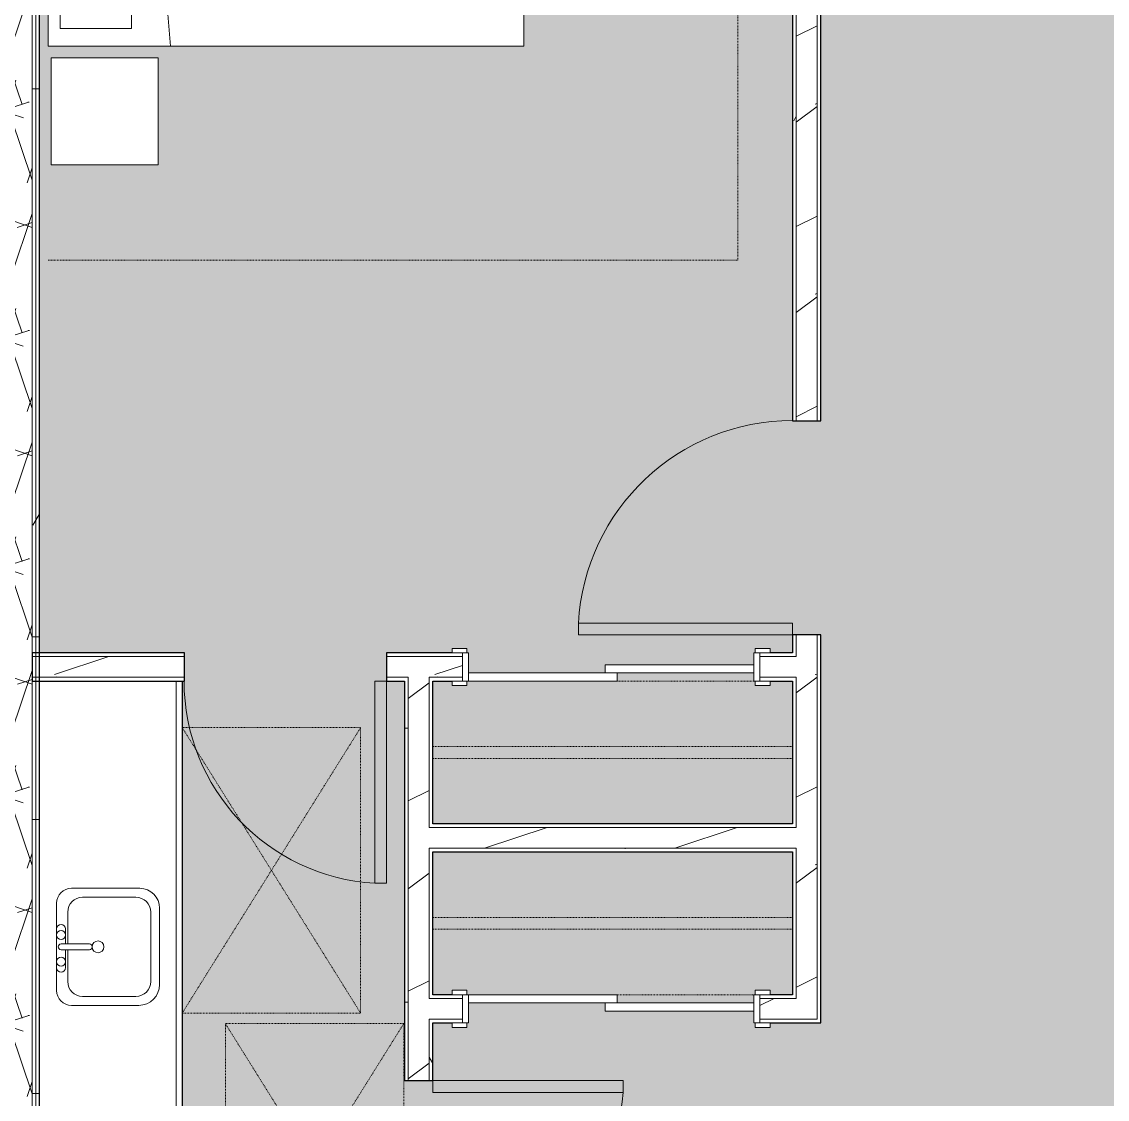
# Model space of a CAD drawing. Header units: inches. Extents: x -4830 to -242, y 9551 to 12925.
# Drawn here: x -2935.5 to -2752.9, y 11795.6 to 11976.8 of the extents above; entities that cross this region are included whole.
import ezdxf

# ---------------------------------------------------------------- set-up
doc = ezdxf.new("R2010")
doc.units = ezdxf.units.IN
doc.header["$MEASUREMENT"] = 0
doc.linetypes.add('Dash', pattern=[0.25, 0.125, -0.125])
for name, color, linetype, lineweight in [('0-1', 7, 'Continuous', 5), ('0-2', 7, 'Continuous', 9), ('A-AREA-PATT-2', 41, 'Continuous', 9), ('A-DOOR-1', 7, 'Continuous', 9), ('A-DOOR-2', 50, 'Continuous', 13), ('A-DOOR-FRAM-1', 50, 'Continuous', 13), ('A-GENM-HDLN-1', 7, 'Dash', 9), ('A-WALL-1', 250, 'Continuous', 25), ('A-WALL-2', 7, 'Continuous', 9), ('A-WALL-PATT-1', 7, 'Continuous', 9), ('A-WALL-PATT-2', 8, 'Continuous', 9), ('A-WALL-PATT-3', 253, 'Continuous', 9), ('I-FURN-1', 7, 'Continuous', 9), ('I-FURN-HDLN-1', 7, 'Dash', 9), ('I-WALL-1', 250, 'Continuous', 25), ('P-SANR-FIXT-1', 7, 'Continuous', 9), ('Q-CASE-1', 250, 'Continuous', 25), ('Q-CASE-2', 7, 'Continuous', 9), ('Q-CASE-HDLN-1', 7, 'Dash', 9)]:
    doc.layers.add(name, color=color, linetype=linetype, lineweight=lineweight)
pattern_1 = [(0, (0, 0), (61.44, 15.36), [2.534, -43.546, 2.534, -43.546, -245.76]), (0, (0, 0), (61.44, 15.36), [-92.16, 2.534, -89.626, 2.534, -43.546, -107.52]), (0, (0, 0), (61.44, 15.36), [-230.4, 2.534, -28.186, 2.534, -74.266]), (120, (23.04, 7.68), (-44.02215, 45.5286), [2.534, -43.546, 2.534, -43.546, -245.76]), (120, (23.04, 7.68), (-44.02215, 45.5286), [-92.16, 2.534, -89.626, 2.534, -43.546, -107.52]), (120, (23.04, 7.68), (-44.02215, 45.5286), [-230.4, 2.534, -28.186, 2.534, -74.266]), (240, (30.72, 38.4), (-17.41785, -60.8886), [2.534, -43.546, 2.534, -43.546, -245.76]), (240, (30.72, 38.4), (-17.41785, -60.8886), [-92.16, 2.534, -89.626, 2.534, -43.546, -107.52]), (240, (30.72, 38.4), (-17.41785, -60.8886), [-230.4, 2.534, -28.186, 2.534, -74.266])]
pattern_2 = [(216.87, (12.795, 31.987), (95.9612857, 63.9749714), [15.994, -143.942]), (206.565, (31.987, 22.391), (-31.986981, -31.986924), [35.763, -35.763]), (198.435, (31.987, 6.397), (-63.974746, -31.987128), [20.231, -80.922])]

# ---------------------------------------------------------------- blocks, each defined once
blk = doc.blocks.new('Single-Flush - 32_ x 84_-1372863-FLOOR PLAN - 2ND FLOOR')
at = {"layer": 'A-DOOR-1'}
blk.add_arc((16, -2.38), 32.07, 180, 266.4241, dxfattribs=at)
at = {"layer": 'A-DOOR-2'}
for p, q in [((14, -2.38), (14, -34.38)), ((16, -2.38), (14, -2.38)), ((16, -2.38), (16, -34.38)), ((16, -34.38), (14, -34.38))]:
    blk.add_line(p, q, dxfattribs=at)
blk = doc.blocks.new('Single-Flush - 36_ x 84_-1372824-FLOOR PLAN - 2ND FLOOR')
at = {"layer": 'A-DOOR-1'}
blk.add_arc((18, -2.38), 36.07, 180, 266.8211, dxfattribs=at)
at = {"layer": 'A-DOOR-2'}
for p, q in [((16, -2.38), (16, -38.39)), ((18, -2.38), (16, -2.38)), ((18, -2.38), (18, -38.39)), ((18, -38.39), (16, -38.39))]:
    blk.add_line(p, q, dxfattribs=at)
blk = doc.blocks.new('Single-Flush - 34_ x 84_-1372834-FLOOR PLAN - 2ND FLOOR')
at = {"layer": 'A-DOOR-1'}
blk.add_arc((17, -2.38), 34.07, 180, 266.6343, dxfattribs=at)
at = {"layer": 'A-DOOR-2'}
for p, q in [((15, -2.38), (15, -36.38)), ((17, -2.38), (15, -2.38)), ((17, -2.38), (17, -36.38)), ((17, -36.38), (15, -36.38))]:
    blk.add_line(p, q, dxfattribs=at)
blk = doc.blocks.new('FOLDING_SLIDING CLOSET - 48_ x 80_-1372841-FLOOR PLAN - 2ND FLOOR')
at = {"layer": 'A-DOOR-1'}
for p, q in [((-26.75, 3.25), (-24.25, 3.25)), ((-26.75, 2.5), (-26.75, 3.25)), ((-24.25, 2.5), (-26.75, 2.5)), ((-24.25, 3.25), (-24.25, 2.5)), ((24.25, 3.25), (26.75, 3.25)), ((24.25, 2.5), (24.25, 3.25)), ((26.75, 2.5), (24.25, 2.5)), ((26.75, 3.25), (26.75, 2.5)), ((-26.75, -2.25), (-24.25, -2.25)), ((-26.75, -3), (-26.75, -2.25)), ((-24.25, -3), (-26.75, -3)), ((-24.25, -2.25), (-24.25, -3)), ((24.25, -2.25), (26.75, -2.25)), ((24.25, -3), (24.25, -2.25)), ((26.75, -3), (24.25, -3)), ((26.75, -2.25), (26.75, -3))]:
    blk.add_line(p, q, dxfattribs=at)
at = {"layer": 'A-DOOR-2'}
for p, q in [((-1, 0.5), (24, 0.5)), ((-1, -0.88), (-1, 0.5)), ((24, 0.5), (24, -0.88)), ((-24, -0.88), (1, -0.88)), ((-24, -2.25), (-24, -0.88)), ((24, -0.88), (-1, -0.88)), ((1, -0.88), (1, -2.25)), ((1, -2.25), (-24, -2.25))]:
    blk.add_line(p, q, dxfattribs=at)
at = {"layer": 'A-DOOR-FRAM-1'}
for p, q in [((-25, 2.5), (-24, 2.5)), ((-25, -2.25), (-25, 2.5)), ((-24, 2.5), (-24, -2.25)), ((24, 2.5), (25, 2.5)), ((24, -2.25), (24, 2.5)), ((25, 2.5), (25, -2.25)), ((-24, -2.25), (-25, -2.25)), ((25, -2.25), (24, -2.25))]:
    blk.add_line(p, q, dxfattribs=at)
blk = doc.blocks.new('M_Sink Vanity-Square - 500 x 440mm-1352614-FLOOR PLAN - 2ND FLOOR')
at = {"layer": 'P-SANR-FIXT-1'}
for p, q in [((7.96, 7.09), (-6.72, 7.09)), ((7.96, 7.09), (-6.72, 7.09)), ((3.62, 7.09), (-2.88, 7.09)), ((-2.88, 5.59), (0.12, 5.59)), ((0.12, 6.33), (0.12, 1.59)), ((1.12, 6.33), (1.12, 1.59)), ((1.12, 5.59), (3.62, 5.59)), ((-9.22, 4.59), (-9.22, -6.73)), ((-9.22, 4.59), (-9.22, -6.73)), ((0.12, 5.22), (-5.22, 5.22)), ((6.46, 5.22), (1.12, 5.22)), ((10.46, -6.91), (10.46, 4.59)), ((10.46, -6.91), (10.46, 4.59)), ((-7.72, 2.72), (-7.72, -6.23)), ((8.96, -6.23), (8.96, 2.72)), ((-5.22, -8.73), (6.46, -8.73)), ((-5.72, -10.23), (7.14, -10.23)), ((-5.72, -10.23), (7.14, -10.23))]:
    blk.add_line(p, q, dxfattribs=at)
for centre, radius, start, end in [((-6.72, 4.59), 2.5, 90, 180), ((-6.72, 4.59), 2.5, 90, 180), ((-2.88, 6.34), 0.75, 90, 270), ((-1.88, 6.34), 0.75, 360, 180), ((-1.88, 6.34), 0.75, 180, 0), ((0.62, 6.33), 0.5, 360, 180), ((2.62, 6.34), 0.75, 360, 180), ((2.62, 6.34), 0.75, 180, 360), ((3.62, 6.34), 0.75, 270, 90), ((7.96, 4.59), 2.5, 0, 90), ((7.96, 4.59), 2.5, 360, 90), ((-5.22, 2.72), 2.5, 90, 180), ((6.46, 2.72), 2.5, 0, 90), ((0.62, 0.13), 1, 360, 180), ((0.62, 0.13), 1, 180, 0), ((0.62, 1.59), 0.5, 180, 0), ((-5.72, -6.73), 3.5, 180, 270), ((-5.72, -6.73), 3.5, 180, 270), ((-5.22, -6.23), 2.5, 180, 270), ((6.46, -6.23), 2.5, 270, 0), ((7.14, -6.91), 3.32, 270, 360), ((7.14, -6.91), 3.32, 270, 0)]:
    blk.add_arc(centre, radius, start, end, dxfattribs=at)
blk = doc.blocks.new('OD_CW_Base Cabinet - OD_CW_Base Cabinet-1869802-FLOOR PLAN - 2ND FLOOR')
at = {"layer": 'Q-CASE-1'}
for p, q in [((0.74, 0), (74.66, 0)), ((74.66, 0), (74.66, -24))]:
    blk.add_line(p, q, dxfattribs=at)
at = {"layer": 'Q-CASE-2'}
for p, q in [((0.74, 0), (74.66, 0)), ((74.66, -1), (0.74, -1)), ((0.74, -1), (74.66, -1)), ((74.66, 0), (74.66, -1)), ((74.66, -1), (74.66, -24))]:
    blk.add_line(p, q, dxfattribs=at)
blk = doc.blocks.new('OD_CW_Closet - OD_CW_Closet-V75-FLOOR PLAN - 2ND FLOOR')
at = {"layer": 'Q-CASE-HDLN-1'}
for p, q in [((4.5, 24), (0.74, 24)), ((0.74, 24), (0.74, 0)), ((30.25, 24), (7.25, 24)), ((61.26, 24), (58, 24)), ((61.26, 0), (61.26, 24)), ((0.74, 13), (61.26, 13)), ((0.74, 11), (61.26, 11)), ((0.74, 0), (61.26, 0))]:
    blk.add_line(p, q, dxfattribs=at)
blk = doc.blocks.new('ADA Clearances - 30_x48_-V76-FLOOR PLAN - 2ND FLOOR')
at = {"layer": 'A-GENM-HDLN-1'}
for p, q in [((15, -24), (-15, 24)), ((-15, -24), (15, 24)), ((15, 24), (-15, 24)), ((-15, 24), (-15, -24)), ((15, 11.42), (15, 24)), ((15, -24), (15, 9.18)), ((-15, -24), (15, -24))]:
    blk.add_line(p, q, dxfattribs=at)
blk = doc.blocks.new('ADA Clearances - 30_x48_-V77-FLOOR PLAN - 2ND FLOOR')
at = {"layer": 'A-GENM-HDLN-1'}
for p, q in [((15, -24), (-15, 24)), ((-15, -24), (15, 24)), ((15, 24), (-15, 24)), ((-15, 24), (-15, -24)), ((-15, -24), (15, -24))]:
    blk.add_line(p, q, dxfattribs=at)
blk = doc.blocks.new('OD_CW_Closet - OD_CW_Closet-V78-FLOOR PLAN - 2ND FLOOR')
at = {"layer": 'Q-CASE-HDLN-1'}
for p, q in [((61.26, 24), (0.74, 24)), ((0.74, 24), (0.74, 0)), ((61.26, 0), (61.26, 24)), ((0.74, 13), (61.26, 13)), ((0.74, 11), (61.26, 11)), ((0.74, 0), (4.5, 0)), ((7.25, 0), (30.25, 0)), ((58, 0), (61.26, 0))]:
    blk.add_line(p, q, dxfattribs=at)
blk = doc.blocks.new('FOLDING_SLIDING CLOSET - 48_ x 80_-1372832-FLOOR PLAN - 2ND FLOOR')
at = {"layer": 'A-DOOR-1'}
for p, q in [((-24.25, 3), (-26.75, 3)), ((-26.75, 3), (-26.75, 2.25)), ((-26.75, 2.25), (-24.25, 2.25)), ((-24.25, 2.25), (-24.25, 3)), ((26.75, 3), (24.25, 3)), ((24.25, 3), (24.25, 2.25)), ((24.25, 2.25), (26.75, 2.25)), ((26.75, 2.25), (26.75, 3)), ((-24.25, -2.5), (-26.75, -2.5)), ((-26.75, -2.5), (-26.75, -3.25)), ((-26.75, -3.25), (-24.25, -3.25)), ((-24.25, -3.25), (-24.25, -2.5)), ((26.75, -2.5), (24.25, -2.5)), ((24.25, -2.5), (24.25, -3.25)), ((24.25, -3.25), (26.75, -3.25)), ((26.75, -3.25), (26.75, -2.5))]:
    blk.add_line(p, q, dxfattribs=at)
at = {"layer": 'A-DOOR-2'}
for p, q in [((1, 2.25), (-24, 2.25)), ((-24, 2.25), (-24, 0.87)), ((1, 0.87), (1, 2.25)), ((-24, 0.87), (1, 0.87)), ((24, 0.87), (-1, 0.87)), ((-1, 0.87), (-1, -0.5)), ((24, -0.5), (24, 0.87)), ((-1, -0.5), (24, -0.5))]:
    blk.add_line(p, q, dxfattribs=at)
at = {"layer": 'A-DOOR-FRAM-1'}
for p, q in [((-24, 2.25), (-25, 2.25)), ((-25, 2.25), (-25, -2.5)), ((-24, -2.5), (-24, 2.25)), ((24, 2.25), (24, -2.5)), ((25, 2.25), (24, 2.25)), ((25, -2.5), (25, 2.25)), ((-25, -2.5), (-24, -2.5)), ((24, -2.5), (25, -2.5))]:
    blk.add_line(p, q, dxfattribs=at)
blk = doc.blocks.new('Bed-Standard - King 78_ x 80_-V12-FLOOR PLAN - 2ND FLOOR')
at = {"layer": 'I-FURN-1'}
for p, q in [((49.69, 38.2), (-28.31, 38.2)), ((-28.31, 38.2), (-28.31, -41.8)), ((49.69, -41.8), (49.69, 38.2)), ((-25.31, 36.2), (-25.31, 24.2)), ((-25.31, 36.2), (46.69, 36.2)), ((46.69, 36.2), (46.69, 24.2)), ((49.69, 24.2), (-28.31, 17.63)), ((-25.31, 24.2), (46.69, 24.2)), ((-28.31, -41.8), (49.69, -41.8))]:
    blk.add_line(p, q, dxfattribs=at)
at = {"layer": 'I-FURN-HDLN-1'}
for p, q in [((-64.31, 38.2), (-64.31, -77.8)), ((73.69, -77.8), (73.69, 38.2)), ((-64.31, -77.8), (73.69, -77.8))]:
    blk.add_line(p, q, dxfattribs=at)
blk = doc.blocks.new('Table-Night Stand - 18_ x 18_ x 24_-1352623-FLOOR PLAN - 2ND FLOOR')
at = {"layer": 'I-FURN-1'}
for p, q in [((18.15, 18), (0.15, 18)), ((0.15, 18), (0.15, 0)), ((18.15, 0), (18.15, 18)), ((0.15, 0), (18.15, 0))]:
    blk.add_line(p, q, dxfattribs=at)
blk = doc.blocks.new('CTR - 1st Phase - Unit Layouts_rvt-1-FLOOR PLAN - 2ND FLOOR')
at = {"layer": 'A-WALL-PATT-1'}
h = blk.add_hatch(dxfattribs=at)
h.set_pattern_fill('FP_3', color=256, style=0, pattern_type=2)
h.set_pattern_definition(pattern_1)
h.paths.add_polyline_path([(-2805.25, 11813.16), (-2805.25, 11837.79), (-2805.87, 11837.79), (-2805.87, 11813.16)], flags=0)
h.paths.add_polyline_path([(-2805.87, 11841.29), (-2805.25, 11841.29), (-2805.25, 11866.54), (-2805.87, 11866.54), (-2805.87, 11841.91)], flags=0)
h.paths.add_polyline_path([(-2805.25, 11870.04), (-2805.25, 11873.66), (-2805.87, 11873.66), (-2805.87, 11870.04)], flags=0)
h.paths.add_polyline_path([(-2805.87, 11909.66), (-2805.25, 11909.66), (-2805.25, 12110.34), (-2805.87, 12110.34), (-2805.87, 11932.81)], flags=0)
h = blk.add_hatch(dxfattribs=at)
h.set_pattern_fill('FP_3', color=256, style=0, pattern_type=2)
h.set_pattern_definition(pattern_1)
h.paths.add_polyline_path([(-2801.12, 11809.04), (-2801.12, 11873.66), (-2801.75, 11873.66), (-2801.75, 11809.04), (-2801.16, 11809.04)], flags=0)
h.paths.add_polyline_path([(-2801.12, 11909.66), (-2801.12, 12110.34), (-2801.75, 12110.34), (-2801.75, 11909.66)], flags=0)
h = blk.add_hatch(dxfattribs=at)
h.set_pattern_fill('FP_3', color=256, style=0, pattern_type=2)
h.set_pattern_definition(pattern_1)
h.paths.add_polyline_path([(-2870.54, 11722.64), (-2870.52, 11722.64), (-2870.52, 11766.71), (-2871.15, 11766.71), (-2871.15, 11722.64)], flags=0)
h.paths.add_polyline_path([(-2871.15, 11798.71), (-2870.52, 11798.71), (-2870.52, 11865.91), (-2871.15, 11865.91), (-2871.15, 11805.6)], flags=0)
h = blk.add_hatch(dxfattribs=at)
h.set_pattern_fill('FP_3', color=256, style=0, pattern_type=2)
h.set_pattern_definition(pattern_1)
h.paths.add_polyline_path([(-2867.02, 11722.64), (-2866.4, 11722.64), (-2866.4, 11752.89), (-2867.02, 11752.89), (-2867.02, 11752.64)], flags=0)
h.paths.add_polyline_path([(-2866.4, 11756.39), (-2866.4, 11766.71), (-2867.02, 11766.71), (-2867.02, 11756.39)], flags=0)
h.paths.add_polyline_path([(-2867.02, 11798.71), (-2866.4, 11798.71), (-2866.4, 11809.04), (-2867.02, 11809.04), (-2867.02, 11805.6)], flags=0)
h.paths.add_polyline_path([(-2866.4, 11812.54), (-2866.4, 11837.79), (-2867.02, 11837.79), (-2867.02, 11812.54)], flags=0)
h.paths.add_polyline_path([(-2866.4, 11841.29), (-2866.4, 11865.91), (-2867.02, 11865.91), (-2867.02, 11841.29)], flags=0)
h = blk.add_hatch(dxfattribs=at)
h.set_pattern_fill('FP_3', color=256, style=0, pattern_type=2)
h.set_pattern_definition(pattern_1)
h.paths.add_polyline_path([(-2828.02, 11837.16), (-2805.87, 11837.16), (-2805.87, 11837.79), (-2866.4, 11837.79), (-2866.4, 11837.16), (-2863.14, 11837.16)], flags=0)
at = {"layer": 'A-WALL-PATT-2'}
h = blk.add_hatch(dxfattribs=at)
h.set_pattern_fill('FP_7', color=256, style=0, pattern_type=2)
h.set_pattern_definition(pattern_2)
h.paths.add_polyline_path([(-2801.75, 11812.54), (-2801.75, 11873.66), (-2805.25, 11873.66), (-2805.23, 11812.54)], flags=0)
h.paths.add_polyline_path([(-2805.25, 11909.66), (-2801.75, 11909.66), (-2801.75, 12110.34), (-2805.25, 12110.34), (-2805.25, 11932.53)], flags=0)
h = blk.add_hatch(dxfattribs=at)
h.set_pattern_fill('FP_7', color=256, style=0, pattern_type=2)
h.set_pattern_definition(pattern_2)
h.paths.add_polyline_path([(-2805.25, 11866.54), (-2805.25, 11870.04), (-2811.39, 11870.04), (-2811.39, 11866.54), (-2805.87, 11866.54)], flags=0)
h.paths.add_polyline_path([(-2863.14, 11866.54), (-2861.39, 11866.54), (-2861.39, 11870.04), (-2874.15, 11870.04), (-2874.15, 11866.54), (-2867.02, 11866.54)], flags=0)
h.paths.add_polyline_path([(-2932.52, 11866.54), (-2908.15, 11866.54), (-2908.15, 11870.04), (-2932.52, 11870.04), (-2932.52, 11869.87)], flags=0)
h = blk.add_hatch(dxfattribs=at)
h.set_pattern_fill('FP_7', color=256, style=0, pattern_type=2)
h.set_pattern_definition(pattern_2)
h.paths.add_polyline_path([(-2870.52, 11721.39), (-2867.02, 11721.39), (-2867.02, 11766.71), (-2870.52, 11766.71), (-2870.52, 11754.39)], flags=0)
h.paths.add_polyline_path([(-2867.02, 11798.71), (-2867.02, 11866.54), (-2870.52, 11866.54), (-2870.52, 11798.71)], flags=0)
h = blk.add_hatch(dxfattribs=at)
h.set_pattern_fill('FP_7', color=256, style=0, pattern_type=2)
h.set_pattern_definition(pattern_2)
h.paths.add_polyline_path([(-2805.87, 11837.79), (-2805.25, 11837.79), (-2805.25, 11841.29), (-2867.02, 11841.29), (-2867.02, 11837.79), (-2828.02, 11837.79)], flags=0)
h = blk.add_hatch(dxfattribs=at)
h.set_pattern_fill('FP_7', color=256, style=0, pattern_type=2)
h.set_pattern_definition(pattern_2)
h.paths.add_polyline_path([(-2811.39, 11809.04), (-2801.75, 11809.04), (-2801.75, 11812.54), (-2811.39, 11812.54)], flags=0)
h.paths.add_polyline_path([(-2861.39, 11809.04), (-2861.39, 11812.54), (-2867.02, 11812.54), (-2867.02, 11809.04), (-2863.14, 11809.04)], flags=0)
at = {"layer": 'A-WALL-1'}
for p, q in [((-2805.87, 12110.34), (-2805.87, 11909.66)), ((-2801.12, 11909.66), (-2801.12, 12110.34)), ((-2805.87, 11909.66), (-2801.12, 11909.66)), ((-2805.87, 11873.66), (-2805.87, 11870.66)), ((-2801.12, 11873.66), (-2805.87, 11873.66)), ((-2801.12, 11813.16), (-2801.12, 11873.66)), ((-2908.15, 11870.66), (-2933.77, 11870.66)), ((-2933.77, 11870.66), (-2933.77, 11865.91)), ((-2908.15, 11865.91), (-2908.15, 11870.66)), ((-2863.14, 11870.66), (-2874.15, 11870.66)), ((-2874.15, 11870.66), (-2874.15, 11865.91)), ((-2805.87, 11870.66), (-2809.64, 11870.66)), ((-2933.77, 11865.91), (-2908.15, 11865.91)), ((-2874.15, 11865.91), (-2871.15, 11865.91)), ((-2871.15, 11865.91), (-2871.15, 11798.71)), ((-2866.4, 11841.91), (-2866.4, 11865.91)), ((-2866.4, 11865.91), (-2863.14, 11865.91)), ((-2809.64, 11865.91), (-2805.87, 11865.91)), ((-2805.87, 11865.91), (-2805.87, 11841.91)), ((-2805.87, 11841.91), (-2866.4, 11841.91)), ((-2866.4, 11813.16), (-2866.4, 11837.16)), ((-2866.4, 11837.16), (-2805.87, 11837.16)), ((-2805.87, 11837.16), (-2805.87, 11813.16)), ((-2863.14, 11813.16), (-2866.4, 11813.16)), ((-2805.87, 11813.16), (-2809.64, 11813.16)), ((-2801.12, 11809.04), (-2801.12, 11813.16)), ((-2866.4, 11808.41), (-2863.14, 11808.41)), ((-2866.4, 11798.71), (-2866.4, 11808.41)), ((-2809.64, 11808.41), (-2801.12, 11808.41)), ((-2801.12, 11808.41), (-2801.12, 11809.04)), ((-2871.15, 11798.71), (-2866.4, 11798.71))]:
    blk.add_line(p, q, dxfattribs=at)
at = {"layer": 'A-WALL-2'}
for p, q in [((-2805.25, 11909.66), (-2805.25, 12110.34)), ((-2801.75, 11909.66), (-2801.75, 12110.34)), ((-2805.25, 11870.04), (-2805.25, 11873.66)), ((-2801.75, 11813.16), (-2801.75, 11873.66)), ((-2933.77, 11870.04), (-2908.15, 11870.04)), ((-2874.15, 11870.04), (-2861.39, 11870.04)), ((-2811.39, 11870.04), (-2805.87, 11870.04)), ((-2805.25, 11870.04), (-2805.87, 11870.04)), ((-2933.77, 11866.54), (-2908.15, 11866.54)), ((-2874.15, 11866.54), (-2870.52, 11866.54)), ((-2870.52, 11865.91), (-2870.52, 11866.54)), ((-2867.02, 11865.91), (-2867.02, 11866.54)), ((-2867.02, 11866.54), (-2861.39, 11866.54)), ((-2811.39, 11866.54), (-2805.87, 11866.54)), ((-2805.25, 11866.54), (-2805.87, 11866.54)), ((-2805.25, 11841.29), (-2805.25, 11866.54)), ((-2870.52, 11865.91), (-2870.52, 11798.71)), ((-2867.02, 11865.91), (-2867.02, 11841.29)), ((-2867.02, 11841.29), (-2866.4, 11841.29)), ((-2866.4, 11841.29), (-2805.87, 11841.29)), ((-2805.25, 11841.29), (-2805.87, 11841.29)), ((-2867.02, 11837.79), (-2867.02, 11812.54)), ((-2867.02, 11837.79), (-2866.4, 11837.79)), ((-2866.4, 11837.79), (-2805.87, 11837.79)), ((-2805.25, 11837.79), (-2805.87, 11837.79)), ((-2805.25, 11813.16), (-2805.25, 11837.79)), ((-2867.02, 11812.54), (-2866.4, 11812.54)), ((-2861.39, 11812.54), (-2866.4, 11812.54)), ((-2805.25, 11812.54), (-2811.39, 11812.54)), ((-2805.25, 11813.16), (-2805.25, 11812.54)), ((-2801.75, 11813.16), (-2801.75, 11812.54)), ((-2801.75, 11812.54), (-2801.75, 11809.04)), ((-2867.02, 11809.04), (-2866.4, 11809.04)), ((-2867.02, 11809.04), (-2867.02, 11798.71)), ((-2861.39, 11809.04), (-2866.4, 11809.04)), ((-2801.75, 11809.04), (-2811.39, 11809.04))]:
    blk.add_line(p, q, dxfattribs=at)
at = {"layer": '0-2'}
for name, p, rotation in [('Bed-Standard - King 78_ x 80_-V12-FLOOR PLAN - 2ND FLOOR', (-2892.88, 12000.98), 89.99999999996693), ('Table-Night Stand - 18_ x 18_ x 24_-1352623-FLOOR PLAN - 2ND FLOOR', (-2912.59, 11952.59), 89.99999999996693), ('Single-Flush - 36_ x 84_-1372824-FLOOR PLAN - 2ND FLOOR', (-2803.5, 11891.66), 269.9999999999853), ('OD_CW_Base Cabinet - OD_CW_Base Cabinet-1869802-FLOOR PLAN - 2ND FLOOR', (-2908.52, 11866.65), 269.9999999999879), ('OD_CW_Closet - OD_CW_Closet-V78-FLOOR PLAN - 2ND FLOOR', (-2805.14, 11865.91), 180), ('ADA Clearances - 30_x48_-V77-FLOOR PLAN - 2ND FLOOR', (-2893.52, 11834.07), 180), ('OD_CW_Closet - OD_CW_Closet-V75-FLOOR PLAN - 2ND FLOOR', (-2805.14, 11837.16), 180), ('M_Sink Vanity-Square - 500 x 440mm-1352614-FLOOR PLAN - 2ND FLOOR', (-2922.56, 11820.59), 89.99999999998742), ('ADA Clearances - 30_x48_-V76-FLOOR PLAN - 2ND FLOOR', (-2886.27, 11784.29), 180), ('Single-Flush - 32_ x 84_-1372863-FLOOR PLAN - 2ND FLOOR', (-2868.77, 11782.71), 89.99999999998086)]:
    blk.add_blockref(name, p, dxfattribs=dict(at, rotation=rotation))
for name, p in [('FOLDING_SLIDING CLOSET - 48_ x 80_-1372841-FLOOR PLAN - 2ND FLOOR', (-2836.39, 11868.16)), ('Single-Flush - 34_ x 84_-1372834-FLOOR PLAN - 2ND FLOOR', (-2891.15, 11868.29)), ('FOLDING_SLIDING CLOSET - 48_ x 80_-1372832-FLOOR PLAN - 2ND FLOOR', (-2836.39, 11810.91))]:
    blk.add_blockref(name, p, dxfattribs=at)
blk = doc.blocks.new('CTR - 1st Phase - Common Walls_rvt-1-FLOOR PLAN - 2ND FLOOR')
at = {"layer": 'A-AREA-PATT-2'}
h = blk.add_hatch(color=256, dxfattribs=at)
h.paths.add_polyline_path([(-2739.7, 11743.59), (-2741.45, 11743.59), (-2741.45, 11779.59), (-2739.7, 11779.59), (-2739.7, 11754.39)], flags=0)
h.paths.add_polyline_path([(-2847.6, 11722.64), (-2804.12, 11722.64), (-2804.12, 11752.26), (-2817.64, 11752.2), (-2817.64, 11750.26), (-2819.64, 11750.26), (-2819.64, 11752.2), (-2820.26, 11752.2), (-2820.26, 11754.08), (-2819.64, 11754.08), (-2819.64, 11756.01), (-2817.64, 11756.01), (-2817.64, 11757.01), (-2799.37, 11757.01), (-2799.37, 11743.59), (-2775.7, 11743.59), (-2775.7, 11741.65), (-2775.07, 11741.65), (-2775.07, 11740.59), (-2740.32, 11740.59), (-2740.32, 11741.65), (-2739.7, 11741.65), (-2739.7, 11743.59), (-2730.7, 11743.59), (-2730.7, 11754.64), (-2694.95, 11754.64), (-2694.95, 11746.64), (-2664.7, 11746.64), (-2664.7, 11761.17), (-2665.07, 11761.17), (-2665.07, 11785.17), (-2664.7, 11785.17), (-2664.7, 11816.26), (-2722.7, 11816.26), (-2722.75, 11814.78), (-2722.9, 11814.64), (-2723.79, 11814.62), (-2723.79, 11814.39), (-2726.41, 11814.39), (-2726.41, 11814.14), (-2727.01, 11814.14), (-2727.01, 11814.39), (-2727.6, 11814.39), (-2727.6, 11814.14), (-2728.19, 11814.14), (-2728.19, 11814.39), (-2728.78, 11814.39), (-2728.78, 11814.14), (-2729.37, 11814.14), (-2729.37, 11814.39), (-2729.96, 11814.39), (-2729.96, 11814.14), (-2730.55, 11814.14), (-2730.55, 11814.39), (-2740.04, 11814.39), (-2740.04, 11814.14), (-2741.74, 11814.14), (-2741.74, 11814.39), (-2745.61, 11814.39), (-2745.61, 11814.64), (-2746.5, 11814.64), (-2746.7, 11814.84), (-2746.7, 11816.26), (-2749.3, 11816.26), (-2749.3, 11852.26), (-2741.75, 11852.26), (-2741.75, 11859.34), (-2725.25, 11859.34), (-2725.25, 11852.26), (-2712.63, 11852.26), (-2712.63, 11859.34), (-2696.13, 11859.34), (-2696.13, 11852.26), (-2682.51, 11852.26), (-2682.51, 11859.34), (-2666.01, 11859.34), (-2666.01, 11852.26), (-2640.92, 11852.26), (-2640.9, 11853.04), (-2640.7, 11858.75), (-2640.7, 11965.7), (-2656.82, 11965.7), (-2656.82, 11983.7), (-2652.82, 11983.7), (-2652.82, 12019.7), (-2656.82, 12019.7), (-2656.82, 12037.7), (-2640.7, 12037.7), (-2640.7, 12076.46), (-2642.24, 12078.54), (-2642.24, 12080.06), (-2646.55, 12080.06), (-2646.55, 12109.71), (-2801.12, 12109.71), (-2801.12, 11909.66), (-2805.87, 11909.66), (-2805.87, 12077.44), (-2809.44, 12077.44), (-2809.44, 12082.19), (-2805.87, 12082.19), (-2805.87, 12109.71), (-2865.89, 12109.71), (-2865.89, 12082.19), (-2863.87, 12082.19), (-2863.87, 12077.44), (-2870.64, 12077.44), (-2870.64, 12109.71), (-2932.52, 12109.71), (-2932.52, 11870.66), (-2908.15, 11870.66), (-2908.15, 11865.91), (-2908.52, 11865.91), (-2908.52, 11791.99), (-2932.52, 11791.99), (-2932.52, 11783.97), (-2924.8, 11783.97), (-2923.83, 11783.84), (-2922.93, 11783.47), (-2922.16, 11782.87), (-2921.57, 11782.1), (-2921.2, 11781.2), (-2921.07, 11779.61), (-2921.07, 11778.85), (-2918.05, 11779.2), (-2917.05, 11780.39), (-2916.05, 11780.96), (-2914.54, 11781.32), (-2913.05, 11781.49), (-2911.06, 11781.32), (-2908.52, 11780.59), (-2906.94, 11780), (-2905.05, 11779.12), (-2903.05, 11777.73), (-2902.05, 11776.73), (-2901.55, 11775.86), (-2901.05, 11774.49), (-2901.05, 11773.49), (-2901.55, 11772.12), (-2902.05, 11771.25), (-2903.05, 11770.25), (-2905.05, 11768.86), (-2907.77, 11767.67), (-2909.05, 11767.2), (-2911.27, 11766.64), (-2913.05, 11766.49), (-2914.54, 11766.66), (-2915.82, 11766.96), (-2916.05, 11767.02), (-2917.05, 11767.59), (-2918.05, 11768.78), (-2921.07, 11769.13), (-2921.07, 11767.74), (-2921.2, 11766.77), (-2921.57, 11765.88), (-2922.16, 11765.1), (-2922.93, 11764.51), (-2923.83, 11764.14), (-2924.8, 11764.01), (-2932.52, 11764.01), (-2932.52, 11757.99), (-2931.27, 11757.99), (-2931.27, 11753.24), (-2932.52, 11753.24), (-2932.52, 11722.64), (-2911.9, 11722.64), (-2911.9, 11753.24), (-2911.27, 11753.24), (-2911.27, 11757.99), (-2907.15, 11757.99), (-2907.15, 11722.64), (-2871.15, 11722.64), (-2871.15, 11766.71), (-2866.4, 11766.71), (-2866.4, 11757.01), (-2857.64, 11757.01), (-2857.64, 11756.01), (-2855.64, 11756.01), (-2855.64, 11754.08), (-2855.01, 11754.08), (-2855.01, 11752.2), (-2855.64, 11752.2), (-2855.64, 11750.26), (-2857.64, 11750.26), (-2857.64, 11752.26), (-2866.4, 11752.26), (-2866.4, 11722.64), (-2863.14, 11722.64)], flags=0)
h.paths.add_polyline_path([(-2730.04, 11722.64), (-2694.95, 11722.64), (-2694.95, 11724.64), (-2730.7, 11724.64), (-2730.7, 11722.64)], flags=0)
h.paths.add_polyline_path([(-2828.02, 11724.68), (-2847.6, 11724.68), (-2847.6, 11750.68), (-2822.6, 11750.68), (-2822.6, 11724.68)], flags=0)
h.paths.add_polyline_path([(-2855.64, 11756.01), (-2855.64, 11792.01), (-2853.89, 11792.01), (-2853.89, 11756.01), (-2854.62, 11756.01)], flags=0)
h.paths.add_polyline_path([(-2869.09, 11798.71), (-2871.15, 11798.71), (-2871.15, 11865.91), (-2874.15, 11865.91), (-2874.15, 11870.66), (-2863.14, 11870.66), (-2863.14, 11871.41), (-2860.64, 11871.41), (-2860.64, 11870.66), (-2860.39, 11870.66), (-2860.39, 11867.29), (-2837.39, 11867.29), (-2837.39, 11868.66), (-2812.39, 11868.66), (-2812.39, 11870.66), (-2812.14, 11870.66), (-2812.14, 11871.41), (-2809.64, 11871.41), (-2809.64, 11870.66), (-2805.87, 11870.66), (-2805.87, 11873.66), (-2801.12, 11873.66), (-2801.12, 11808.41), (-2809.64, 11808.41), (-2809.64, 11807.66), (-2812.14, 11807.66), (-2812.14, 11808.41), (-2812.39, 11808.41), (-2812.39, 11810.41), (-2837.39, 11810.41), (-2837.39, 11811.79), (-2860.39, 11811.79), (-2860.39, 11808.41), (-2860.64, 11808.41), (-2860.64, 11807.66), (-2863.14, 11807.66), (-2863.14, 11808.41), (-2866.4, 11808.41), (-2866.4, 11798.71), (-2867.02, 11798.71)], flags=0)
h.paths.add_polyline_path([(-2812.39, 11811.79), (-2812.39, 11813.16), (-2812.14, 11813.16), (-2812.14, 11813.91), (-2809.64, 11813.91), (-2809.64, 11813.16), (-2805.87, 11813.16), (-2805.87, 11837.16), (-2866.4, 11837.16), (-2866.4, 11813.16), (-2863.14, 11813.16), (-2863.14, 11813.91), (-2860.64, 11813.91), (-2860.64, 11813.16), (-2835.39, 11813.16), (-2835.39, 11811.79), (-2826.56, 11811.79)], flags=0)
h.paths.add_polyline_path([(-2828.02, 11841.91), (-2805.87, 11841.91), (-2805.87, 11865.91), (-2809.64, 11865.91), (-2809.64, 11865.16), (-2812.14, 11865.16), (-2812.14, 11865.91), (-2812.39, 11865.91), (-2812.39, 11867.29), (-2835.39, 11867.29), (-2835.39, 11865.91), (-2860.64, 11865.91), (-2860.64, 11865.16), (-2863.14, 11865.16), (-2863.14, 11865.91), (-2866.4, 11865.91), (-2866.4, 11841.91), (-2837.41, 11841.91)], flags=0)
h.paths.add_polyline_path([(-2653.77, 11909.13), (-2701.77, 11909.13), (-2701.77, 11944.13), (-2695.77, 11944.13), (-2695.77, 11945.13), (-2659.77, 11945.13), (-2659.77, 11944.13), (-2653.77, 11944.13), (-2653.77, 11913.13)], flags=0)
h.paths.add_polyline_path([(-2930.59, 11952.73), (-2930.59, 11970.73), (-2912.59, 11970.73), (-2912.59, 11952.73)], flags=0)
h.paths.add_polyline_path([(-2706.1, 11956.19), (-2741.1, 11956.19), (-2741.1, 12040.19), (-2706.1, 12040.19), (-2706.1, 12034.19), (-2705.1, 12034.19), (-2705.1, 11962.19), (-2706.1, 11962.19), (-2706.1, 11959.22)], flags=0)
h.paths.add_polyline_path([(-2863.14, 11972.66), (-2931.09, 11972.66), (-2931.09, 12050.66), (-2851.09, 12050.66), (-2851.09, 11972.66)], flags=0)
h.paths.add_polyline_path([(-2659.77, 12053.26), (-2695.77, 12053.26), (-2695.77, 12054.26), (-2701.77, 12054.26), (-2701.77, 12089.26), (-2653.77, 12089.26), (-2653.77, 12054.26), (-2659.77, 12054.26)], flags=0)
h.paths.add_polyline_path([(-2930.59, 12054.66), (-2930.59, 12072.66), (-2912.59, 12072.66), (-2912.59, 12054.66), (-2914.09, 12054.66)], flags=0)
h.paths.add_polyline_path([(-2829.44, 12077.44), (-2833.87, 12077.44), (-2833.87, 12082.19), (-2829.44, 12082.19), (-2829.44, 12078.06)], flags=0)
h.paths.add_polyline_path([(-2853.37, 12082.69), (-2853.44, 12082.69), (-2853.44, 12083.19), (-2863.12, 12083.19), (-2863.12, 12108.44), (-2835.12, 12108.44), (-2835.12, 12083.19), (-2836.23, 12083.19), (-2836.31, 12082.69), (-2836.76, 12082.69), (-2836.76, 12083.19), (-2853.31, 12083.19), (-2853.31, 12082.69)], flags=0)
at = {"layer": 'A-WALL-PATT-1'}
h = blk.add_hatch(dxfattribs=at)
h.set_pattern_fill('FP_3', color=256, style=0, pattern_type=2)
h.set_pattern_definition(pattern_1)
h.paths.add_polyline_path([(-2933.15, 11722.01), (-2933.15, 12109.96), (-2933.77, 12109.96), (-2933.77, 11722.01), (-2933.38, 11722.01)], flags=0)
h = blk.add_hatch(dxfattribs=at)
h.set_pattern_fill('FP_3', color=256, style=0, pattern_type=2)
h.set_pattern_definition(pattern_1)
h.paths.add_polyline_path([(-2932.52, 11722.64), (-2932.52, 12109.96), (-2933.15, 12109.96), (-2933.15, 11722.64)], flags=0)
at = {"layer": 'A-WALL-PATT-3'}
h = blk.add_hatch(dxfattribs=at)
h.set_pattern_fill('FP_28', color=256, style=0, pattern_type=2)
h.set_pattern_definition([(161.57, (0.96, 0.96), (-7.6802237, -0.0009796), [0, -54.643, 6.067, 0]), (18.43, (-0.96, 0.96), (-7.6802237, 0.0009796), [0, -54.643, 6.067, 0]), (108.43, (0.96, 0.96), (3.8382953, -19.2013653), [18.211, -42.499]), (71.57, (-0.96, 0.96), (3.8382953, 19.2013653), [18.211, -42.499])])
h.paths.add_polyline_path([(-2937.27, 11721.39), (-2933.77, 11721.39), (-2933.77, 12109.96), (-2937.27, 12109.96), (-2937.27, 11722.01)], flags=0)
at = {"layer": 'A-WALL-2'}
for p, q in [((-2933.77, 11722.64), (-2933.77, 12109.96)), ((-2933.15, 11722.64), (-2933.15, 12109.96))]:
    blk.add_line(p, q, dxfattribs=at)
at = {"layer": 'I-WALL-1'}
blk.add_line((-2932.52, 11722.64), (-2932.52, 12109.96), dxfattribs=at)

msp = doc.modelspace()

# ---------------------------------------------------------------- block references
at = {"layer": '0-1'}
for name in ['CTR - 1st Phase - Common Walls_rvt-1-FLOOR PLAN - 2ND FLOOR', 'CTR - 1st Phase - Unit Layouts_rvt-1-FLOOR PLAN - 2ND FLOOR']:
    msp.add_blockref(name, (0, 0), dxfattribs=at)

doc.saveas('drawing.dxf')
